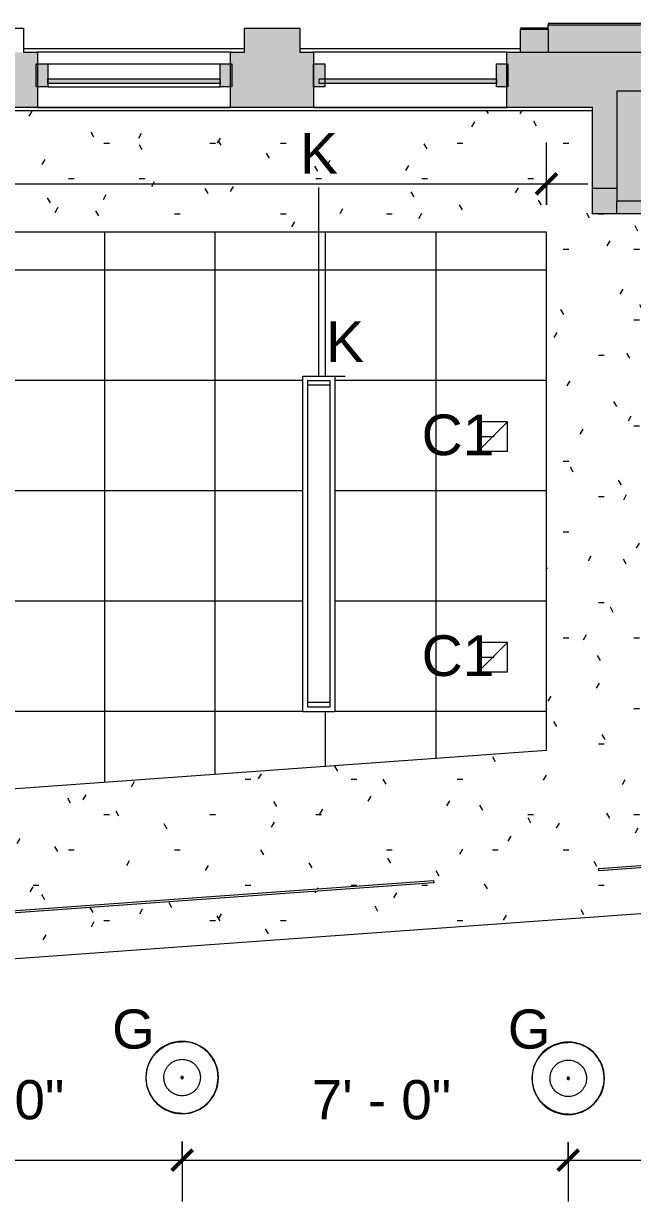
# Model space of a CAD drawing. Header units: inches. Extents: x -1767 to 184, y -1065 to 157.
# Drawn here: x -401.4 to -269.1, y -137.9 to 118.2 of the extents above; entities that cross this region are included whole.
import ezdxf

# ---------------------------------------------------------------- set-up
doc = ezdxf.new("R2010")
doc.units = ezdxf.units.IN
doc.header["$MEASUREMENT"] = 0
for name, color, linetype, lineweight in [('06_555 11th St - background_dwg', 8, 'Continuous', 9), ('A-ANNO-DIMS', 211, 'Continuous', 9), ('A-ANNO-DIMS-96', 211, 'Continuous', 9), ('A-CLNG', 13, 'Continuous', 13), ('A-CLNG-PATT', 13, 'Continuous', 13), ('A-GENM', 13, 'Continuous', 9), ('A-GLAZ-CURT', 52, 'Continuous', 13), ('A-GLAZ-CWMG', 51, 'Continuous', 13), ('A-WALL', 113, 'Continuous', 13), ('A-WALL-PATT', 111, 'Continuous', 13), ('E-LITE-EQPM', 33, 'Continuous', 9), ('E-LITE-EQPM-IDEN', 33, 'Continuous', 9), ('G-ANNO-TEXT', 231, 'Continuous', 9), ('I-WALL', 2, 'Continuous', 13), ('P-SILL', 7, 'Continuous', 9), ('S-COLS', 52, 'Continuous', 13), ('W', 7, 'Continuous', 9)]:
    doc.layers.add(name, color=color, linetype=linetype, lineweight=lineweight)
doc.styles.add('Arial_1', font='arial.ttf', dxfattribs={"height": 8.851796})
doc.styles.add('Swis721 Lt BT', font='swissl.ttf', dxfattribs={"height": 8.514638})
doc.dimstyles.new('OTJ_-_3_32__Linear_3', dxfattribs={"dimscale": 12, "dimtxt": 9, "dimasz": 0.375, "dimexe": 0.75, "dimexo": 0.5, "dimgap": 0.5, "dimtad": 1, "dimdec": 1, "dimrnd": 0.5, "dimzin": 3, "dimdsep": 46, "dimlunit": 4, "dimtxsty": 'Swis721 Lt BT', "dimblk1": 'OBLIQUE', "dimblk2": 'OBLIQUE', "dimsah": 1, "dimcen": 0.09, "dimdle": 0.75, "dimazin": 0, "dimtfac": 1, "dimtdec": 4, "dimtix": 1, "dimtmove": 0, "dimatfit": 3, "dimfxl": 1, "dimtvp": 1, "dimtfill": 1, "dimfrac": 2, "dimtolj": 1, "dimtzin": 0, "dimarcsym": 2})
doc.dimstyles.new('OTJ_-_3_32__Linear_4', dxfattribs={"dimscale": 12, "dimtxt": 9, "dimasz": 0.375, "dimexe": 0.75, "dimexo": 0.5, "dimgap": 0.5, "dimtad": 1, "dimdec": 1, "dimrnd": 0.5, "dimzin": 3, "dimdsep": 46, "dimlunit": 4, "dimtxsty": 'Swis721 Lt BT', "dimblk1": 'OBLIQUE', "dimblk2": 'OBLIQUE', "dimsah": 1, "dimcen": 0.09, "dimdle": 0.75, "dimazin": 0, "dimtfac": 1, "dimtdec": 4, "dimtix": 1, "dimtmove": 0, "dimatfit": 3, "dimfxl": 1, "dimtvp": 1, "dimtfill": 1, "dimfrac": 2, "dimtolj": 1, "dimtzin": 0, "dimarcsym": 2})

# ---------------------------------------------------------------- blocks, each defined once
blk = doc.blocks.new('System Panel - Glazed-4905067-FIRST FLOOR')
at = {"layer": 'A-GLAZ-CURT', "lineweight": 9}
blk.add_hatch(color=7, dxfattribs=at).paths.add_polyline_path([(10.97, -1.75), (19.25, -1.75), (19.25, -0.75), (-19.25, -0.75), (-19.25, -1.75)], flags=0)
at = {"layer": 'A-GLAZ-CURT', "color": 8, "lineweight": 20}
for p, q in [((-19.25, -1.75), (-19.25, -0.75)), ((-19.25, -0.75), (19.25, -0.75)), ((19.25, -1.75), (-19.25, -1.75)), ((19.25, -0.75), (19.25, -1.75))]:
    blk.add_line(p, q, dxfattribs=at)
blk = doc.blocks.new('Rectangular Mullion - 2_5_ x 5_ rectangular-4903428-FIRST FLOOR')
at = {"layer": 'A-GLAZ-CWMG', "lineweight": 9}
blk.add_hatch(color=7, dxfattribs=at).paths.add_polyline_path([(-1.25, -2.5), (-1.25, 2.5), (1.25, 2.5), (1.25, -2.5)], flags=0)
at = {"layer": 'A-GLAZ-CWMG', "color": 8, "lineweight": 20}
for p, q in [((1.25, 2.5), (-1.25, 2.5)), ((-1.25, 2.5), (-1.25, -2.5)), ((1.25, -2.5), (1.25, 2.5)), ((-1.25, -2.5), (1.25, -2.5))]:
    blk.add_line(p, q, dxfattribs=at)
blk = doc.blocks.new('Rectangular Mullion - 2_5_ x 5_ rectangular-4904951-FIRST FLOOR')
at = {"layer": 'A-GLAZ-CWMG', "lineweight": 9}
blk.add_hatch(color=7, dxfattribs=at).paths.add_polyline_path([(-2.5, 2.5), (-2.5, 1.75), (-1, 1.75), (-1, 0.75), (-2.5, 0.75), (-2.5, -2.5), (0, -2.5), (0, 2.5), (-1, 2.5)], flags=0)
at = {"layer": 'A-GLAZ-CWMG', "color": 8, "lineweight": 20}
for p, q in [((-2.5, 2.5), (0, 2.5)), ((-2.5, -2.5), (-2.5, 2.5)), ((0, 2.5), (0, -2.5)), ((0, -2.5), (-2.5, -2.5))]:
    blk.add_line(p, q, dxfattribs=at)
blk = doc.blocks.new('Concrete-Rectangular-Column - 24 x 30-5170817-FIRST FLOOR')
at = {"layer": 'S-COLS', "lineweight": 9}
blk.add_hatch(color=7, dxfattribs=at).paths.add_polyline_path([(-12, -15), (12, -15), (12, 15), (-12, 15)], flags=0)
at = {"layer": 'S-COLS', "color": 8, "lineweight": 20}
for p, q in [((-12, 15), (12, 15)), ((-12, -15), (-12, 15)), ((12, 15), (12, -15)), ((12, -15), (-12, -15))]:
    blk.add_line(p, q, dxfattribs=at)
blk = doc.blocks.new('Ambit D40 - Ambit D40-5677552-FIRST FLOOR')
at = {"layer": 'A-GENM'}
for p, q in [((0.25, -0.06), (0.26, 0)), ((0.2, -0.16), (0.23, -0.11))]:
    blk.add_line(p, q, dxfattribs=at)
at = {"layer": 'A-GENM', "flags": 128}
for points in [[(0.11, 0.23), (0.06, 0.25), (0, 0.26)], [(0.26, 0), (0.25, 0.06), (0.23, 0.11), (0.2, 0.16)], [(0, -0.26), (0.06, -0.25), (0.11, -0.23)]]:
    blk.add_lwpolyline(points, dxfattribs=at)
at = {"layer": 'A-GENM'}
for radius, start, end in [(7.88, 90, 180), (7.88, 360, 90), (0.257, 167.1429, 180), (0.257, 180, 218.5714), (0.257, 141.4286, 154.2857), (0.118, 90, 270), (0.257, 90, 114.446), (0.118, 270, 90), (7.88, 180, 270), (0.257, 244.2857, 270), (7.88, 270, 360)]:
    blk.add_arc((0, 0), radius, start, end, dxfattribs=at)
for points, knots in [([(-7.8, 0), (-7.8, 0.78), (-7.56, 2.36), (-6.59, 4.36), (-5.22, 5.9), (-3.66, 6.98), (-1.88, 7.65), (-0.63, 7.8), (0, 7.8)], [-1, -1, -1, -1, -0.807692, -0.615385, -0.461538, -0.307692, -0.153846, 0, 0, 0, 0]), ([(7.8, 0), (7.8, 0.63), (7.65, 1.88), (6.98, 3.66), (5.9, 5.22), (4.36, 6.59), (2.36, 7.56), (0.78, 7.8), (0, 7.8)], [0, 0, 0, 0, 0.153846, 0.307692, 0.461538, 0.615385, 0.807692, 1, 1, 1, 1]), ([(-3.96, 0), (-3.96, 0.19), (-3.94, 0.56), (-3.82, 1.12), (-3.65, 1.56), (-3.48, 1.9), (-3.34, 2.14), (-3.18, 2.38), (-3, 2.6), (-2.81, 2.8), (-2.6, 3), (-2.38, 3.18), (-2.07, 3.39), (-1.65, 3.62), (-1.12, 3.82), (-0.38, 3.98), (0.38, 3.98), (1.12, 3.82), (1.65, 3.62), (2.15, 3.35), (2.57, 3.03), (2.91, 2.71), (3.18, 2.38), (3.42, 2.03), (3.61, 1.65), (3.77, 1.26), (3.92, 0.7), (3.96, 0.28), (3.96, 0)], [0, 0, 0, 0, 0.045455, 0.090909, 0.136364, 0.159091, 0.181818, 0.204545, 0.227273, 0.25, 0.272727, 0.295455, 0.318182, 0.363636, 0.409091, 0.454545, 0.545455, 0.590909, 0.636364, 0.681818, 0.727273, 0.761364, 0.795455, 0.829545, 0.863636, 0.897727, 0.931818, 1, 1, 1, 1]), ([(0, -7.8), (-0.78, -7.8), (-2.36, -7.56), (-4.36, -6.59), (-5.9, -5.22), (-6.98, -3.66), (-7.65, -1.88), (-7.8, -0.63), (-7.8, 0)], [-1, -1, -1, -1, -0.807692, -0.615385, -0.461538, -0.307692, -0.153846, 0, 0, 0, 0]), ([(3.96, 0), (3.96, -0.19), (3.94, -0.56), (3.82, -1.12), (3.65, -1.56), (3.48, -1.9), (3.34, -2.14), (3.18, -2.38), (3, -2.6), (2.81, -2.8), (2.6, -3), (2.38, -3.18), (2.07, -3.39), (1.65, -3.62), (1.12, -3.82), (0.38, -3.98), (-0.38, -3.98), (-1.12, -3.82), (-1.65, -3.62), (-2.15, -3.35), (-2.57, -3.03), (-2.91, -2.71), (-3.18, -2.38), (-3.42, -2.03), (-3.61, -1.65), (-3.77, -1.26), (-3.92, -0.7), (-3.96, -0.28), (-3.96, 0)], [0, 0, 0, 0, 0.045455, 0.090909, 0.136364, 0.159091, 0.181818, 0.204545, 0.227273, 0.25, 0.272727, 0.295455, 0.318182, 0.363636, 0.409091, 0.454545, 0.545455, 0.590909, 0.636364, 0.681818, 0.727273, 0.761364, 0.795455, 0.829545, 0.863636, 0.897727, 0.931818, 1, 1, 1, 1]), ([(0.26, 0), (0.25, 0.02), (0.25, 0.06), (0.23, 0.11), (0.22, 0.14), (0.21, 0.15), (0.19, 0.18), (0.15, 0.21), (0.1, 0.24), (0.04, 0.25), (-0.01, 0.26), (-0.05, 0.25), (-0.08, 0.24), (-0.11, 0.23), (-0.15, 0.21), (-0.18, 0.18), (-0.2, 0.16), (-0.22, 0.14), (-0.23, 0.11), (-0.24, 0.08), (-0.25, 0.04), (-0.26, 0.02), (-0.26, 0)], [-1, -1, -1, -1, -0.925, -0.85, -0.8125, -0.79375, -0.775, -0.7, -0.625, -0.55, -0.475, -0.4375, -0.4, -0.35, -0.3, -0.25, -0.2, -0.175, -0.15, -0.1, -0.05, 0, 0, 0, 0]), ([(-0.26, 0), (-0.25, -0.02), (-0.25, -0.06), (-0.23, -0.11), (-0.22, -0.14), (-0.21, -0.15), (-0.19, -0.18), (-0.15, -0.21), (-0.1, -0.24), (-0.04, -0.25), (0.01, -0.26), (0.05, -0.25), (0.08, -0.24), (0.11, -0.23), (0.15, -0.21), (0.18, -0.18), (0.2, -0.16), (0.22, -0.14), (0.23, -0.11), (0.24, -0.08), (0.25, -0.04), (0.26, -0.02), (0.26, 0)], [-1, -1, -1, -1, -0.925, -0.85, -0.8125, -0.79375, -0.775, -0.7, -0.625, -0.55, -0.475, -0.4375, -0.4, -0.35, -0.3, -0.25, -0.2, -0.175, -0.15, -0.1, -0.05, 0, 0, 0, 0]), ([(0, -7.8), (0.63, -7.8), (1.88, -7.65), (3.66, -6.98), (5.22, -5.9), (6.59, -4.36), (7.56, -2.36), (7.8, -0.78), (7.8, 0)], [0, 0, 0, 0, 0.153846, 0.307692, 0.461538, 0.615385, 0.807692, 1, 1, 1, 1])]:
    blk.add_open_spline(points, degree=3, knots=knots, dxfattribs=at)
blk = doc.blocks.new('Ambit D40 - Ambit D40-V12-FIRST FLOOR')
at = {"layer": 'A-GENM'}
for p, q in [((0.25, -0.06), (0.26, 0)), ((0.2, -0.16), (0.23, -0.11))]:
    blk.add_line(p, q, dxfattribs=at)
at = {"layer": 'A-GENM', "flags": 128}
for points in [[(0.11, 0.23), (0.06, 0.25), (0, 0.26)], [(0.26, 0), (0.25, 0.06), (0.23, 0.11), (0.2, 0.16)], [(0, -0.26), (0.06, -0.25), (0.11, -0.23)]]:
    blk.add_lwpolyline(points, dxfattribs=at)
at = {"layer": 'A-GENM'}
for radius, start, end in [(7.88, 90, 180), (7.88, 360, 90), (0.257, 167.1429, 180), (0.257, 180, 218.5714), (0.257, 141.4286, 154.2857), (0.118, 90, 270), (0.257, 90, 115.7143), (0.118, 270, 90), (7.88, 180, 270), (0.257, 244.2857, 270), (7.88, 270, 360)]:
    blk.add_arc((0, 0), radius, start, end, dxfattribs=at)
for points, knots in [([(-7.8, 0), (-7.8, 0.78), (-7.56, 2.36), (-6.59, 4.36), (-5.22, 5.9), (-3.66, 6.98), (-1.88, 7.65), (-0.63, 7.8), (0, 7.8)], [-1, -1, -1, -1, -0.807692, -0.615385, -0.461538, -0.307692, -0.153846, 0, 0, 0, 0]), ([(7.8, 0), (7.8, 0.63), (7.65, 1.88), (6.98, 3.66), (5.9, 5.22), (4.36, 6.59), (2.36, 7.56), (0.78, 7.8), (0, 7.8)], [0, 0, 0, 0, 0.153846, 0.307692, 0.461538, 0.615385, 0.807692, 1, 1, 1, 1]), ([(-3.96, 0), (-3.96, 0.19), (-3.94, 0.56), (-3.82, 1.12), (-3.65, 1.56), (-3.48, 1.9), (-3.34, 2.14), (-3.18, 2.38), (-3, 2.6), (-2.81, 2.8), (-2.6, 3), (-2.38, 3.18), (-2.07, 3.39), (-1.65, 3.62), (-1.12, 3.82), (-0.38, 3.98), (0.38, 3.98), (1.12, 3.82), (1.65, 3.62), (2.15, 3.35), (2.57, 3.03), (2.91, 2.71), (3.18, 2.38), (3.42, 2.03), (3.61, 1.65), (3.77, 1.26), (3.92, 0.7), (3.96, 0.28), (3.96, 0)], [0, 0, 0, 0, 0.045455, 0.090909, 0.136364, 0.159091, 0.181818, 0.204545, 0.227273, 0.25, 0.272727, 0.295455, 0.318182, 0.363636, 0.409091, 0.454545, 0.545455, 0.590909, 0.636364, 0.681818, 0.727273, 0.761364, 0.795455, 0.829545, 0.863636, 0.897727, 0.931818, 1, 1, 1, 1]), ([(0, -7.8), (-0.78, -7.8), (-2.36, -7.56), (-4.36, -6.59), (-5.9, -5.22), (-6.98, -3.66), (-7.65, -1.88), (-7.8, -0.63), (-7.8, 0)], [-1, -1, -1, -1, -0.807692, -0.615385, -0.461538, -0.307692, -0.153846, 0, 0, 0, 0]), ([(3.96, 0), (3.96, -0.19), (3.94, -0.56), (3.82, -1.12), (3.65, -1.56), (3.48, -1.9), (3.34, -2.14), (3.18, -2.38), (3, -2.6), (2.81, -2.8), (2.6, -3), (2.38, -3.18), (2.07, -3.39), (1.65, -3.62), (1.12, -3.82), (0.38, -3.98), (-0.38, -3.98), (-1.12, -3.82), (-1.65, -3.62), (-2.15, -3.35), (-2.57, -3.03), (-2.91, -2.71), (-3.18, -2.38), (-3.42, -2.03), (-3.61, -1.65), (-3.77, -1.26), (-3.92, -0.7), (-3.96, -0.28), (-3.96, 0)], [0, 0, 0, 0, 0.045455, 0.090909, 0.136364, 0.159091, 0.181818, 0.204545, 0.227273, 0.25, 0.272727, 0.295455, 0.318182, 0.363636, 0.409091, 0.454545, 0.545455, 0.590909, 0.636364, 0.681818, 0.727273, 0.761364, 0.795455, 0.829545, 0.863636, 0.897727, 0.931818, 1, 1, 1, 1]), ([(0.26, 0), (0.25, 0.02), (0.25, 0.06), (0.23, 0.11), (0.22, 0.14), (0.21, 0.15), (0.19, 0.18), (0.15, 0.21), (0.1, 0.24), (0.04, 0.25), (-0.01, 0.26), (-0.05, 0.25), (-0.08, 0.24), (-0.11, 0.23), (-0.15, 0.21), (-0.18, 0.18), (-0.2, 0.16), (-0.22, 0.14), (-0.23, 0.11), (-0.24, 0.08), (-0.25, 0.04), (-0.26, 0.02), (-0.26, 0)], [-1, -1, -1, -1, -0.925, -0.85, -0.8125, -0.79375, -0.775, -0.7, -0.625, -0.55, -0.475, -0.4375, -0.4, -0.35, -0.3, -0.25, -0.2, -0.175, -0.15, -0.1, -0.05, 0, 0, 0, 0]), ([(-0.26, 0), (-0.25, -0.02), (-0.25, -0.06), (-0.23, -0.11), (-0.22, -0.14), (-0.21, -0.15), (-0.19, -0.18), (-0.15, -0.21), (-0.1, -0.24), (-0.04, -0.25), (0.01, -0.26), (0.05, -0.25), (0.08, -0.24), (0.11, -0.23), (0.15, -0.21), (0.18, -0.18), (0.2, -0.16), (0.22, -0.14), (0.23, -0.11), (0.24, -0.08), (0.25, -0.04), (0.26, -0.02), (0.26, 0)], [-1, -1, -1, -1, -0.925, -0.85, -0.8125, -0.79375, -0.775, -0.7, -0.625, -0.55, -0.475, -0.4375, -0.4, -0.35, -0.3, -0.25, -0.2, -0.175, -0.15, -0.1, -0.05, 0, 0, 0, 0]), ([(0, -7.8), (0.63, -7.8), (1.88, -7.65), (3.66, -6.98), (5.22, -5.9), (6.59, -4.36), (7.56, -2.36), (7.8, -0.78), (7.8, 0)], [0, 0, 0, 0, 0.153846, 0.307692, 0.461538, 0.615385, 0.807692, 1, 1, 1, 1])]:
    blk.add_open_spline(points, degree=3, knots=knots, dxfattribs=at)
blk = doc.blocks.new('System Panel - Glazed-4905079-FIRST FLOOR')
at = {"layer": 'A-GLAZ-CURT', "lineweight": 9}
blk.add_hatch(color=7, dxfattribs=at).paths.add_polyline_path([(18.75, -1.75), (18.75, -0.75), (-18.75, -0.75), (-18.75, -1.75)], flags=0)
at = {"layer": 'A-GLAZ-CURT', "color": 8, "lineweight": 20}
for p, q in [((-18.75, -1.75), (-18.75, -0.75)), ((-18.75, -0.75), (18.75, -0.75)), ((18.75, -1.75), (-18.75, -1.75)), ((18.75, -0.75), (18.75, -1.75))]:
    blk.add_line(p, q, dxfattribs=at)
blk = doc.blocks.new('Rectangular Mullion - 2_5_ x 5_ rectangular-4903422-FIRST FLOOR')
at = {"layer": 'A-GLAZ-CWMG', "lineweight": 9}
blk.add_hatch(color=7, dxfattribs=at).paths.add_polyline_path([(1.25, -2.5), (-1.25, -2.5), (-1.25, 2.5), (1.25, 2.5), (1.25, 0.75)], flags=0)
at = {"layer": 'A-GLAZ-CWMG', "color": 8, "lineweight": 20}
for p, q in [((1.25, 2.5), (-1.25, 2.5)), ((-1.25, 2.5), (-1.25, -2.5)), ((1.25, -2.5), (1.25, 2.5)), ((-1.25, -2.5), (1.25, -2.5))]:
    blk.add_line(p, q, dxfattribs=at)
blk = doc.blocks.new('Rectangular Mullion - 2_5_ x 5_ rectangular-4905078-FIRST FLOOR')
at = {"layer": 'A-GLAZ-CWMG', "lineweight": 9}
for p, q in [((-396.14, 109.47), (-358.64, 109.47)), ((-396.14, 104.47), (-358.64, 104.47))]:
    blk.add_line(p, q, dxfattribs=at)
blk = doc.blocks.new('Lighting_Fixture-Selux-M125_LED-Recessed - 6_-V17-FIRST FLOOR')
at = {"layer": 'E-LITE-EQPM'}
for p, q in [((36.5, 3.47), (-36.5, 3.47)), ((-36.5, 3.47), (-36.5, -3.47)), ((36.5, -3.47), (36.5, 3.47)), ((35.5, 2.4), (-35.5, 2.4)), ((-35.5, 2.4), (-35.5, -2.4)), ((-34.5, 2.4), (-34.5, -2.4)), ((34.5, 2.4), (34.5, -2.4)), ((35.5, -2.4), (35.5, 2.4)), ((-35.5, -2.4), (35.5, -2.4)), ((-36.5, -3.47), (36.5, -3.47))]:
    blk.add_line(p, q, dxfattribs=at)
blk = doc.blocks.new('L-Recessed Square Downlight - 6_ C1-6135874-FIRST FLOOR')
at = {"layer": 'E-LITE-EQPM'}
for p, q in [((-3.1875, -3.1875), (-3.1875, 3.1875)), ((-3.1875, 3.1875), (3.1875, 3.1875)), ((-3.1875, 3.1875), (3.1875, -3.1875)), ((3.1875, 3.1875), (3.1875, -3.1875)), ((3.1875, -3.1875), (-3.1875, -3.1875))]:
    blk.add_line(p, q, dxfattribs=at)
blk = doc.blocks.new('06_555 11th St - background_dwg-4793957-FIRST FLOOR')
at = {"layer": 'P-SILL'}
for p, q in [((3024.68, 3075.22), (2976.68, 3075.22)), ((3084.68, 3075.22), (3036.68, 3075.22)), ((3021.68, 3062.47), (2979.68, 3062.47)), ((3081.68, 3062.47), (3039.68, 3062.47))]:
    blk.add_line(p, q, dxfattribs=at)
at = {"layer": 'W'}
for p, q in [((2979.68, 3062.47), (2961.68, 3062.47)), ((3039.68, 3062.47), (3021.68, 3062.47))]:
    blk.add_line(p, q, dxfattribs=at)
at = {"layer": 'W', "flags": 128}
for points in [[(3150.68, 3080.48), (3150.68, 3080.73), (3090.68, 3080.73), (3090.68, 3080.48)], [(3090.68, 3079.73), (3084.68, 3079.73), (3084.68, 3079.48)]]:
    blk.add_lwpolyline(points, dxfattribs=at)
blk = doc.blocks.new('DIMBLOCK30-FIRST FLOOR')
at = {"layer": 'A-ANNO-DIMS-96'}
for p, q in [((-451.14, -124.85), (-451.14, -137.86)), ((-451.14, -128.86), (-451.14, -124.85)), ((-366.93, -124.81), (-366.93, -137.86)), ((-366.93, -128.86), (-366.93, -124.81)), ((-460.14, -128.86), (-366.93, -128.86))]:
    blk.add_line(p, q, dxfattribs=at)
at = {"layer": 'A-ANNO-DIMS-96', "lineweight": 50}
for p, q in [((-451.14, -128.86), (-448.89, -126.61)), ((-366.93, -128.86), (-364.68, -126.61)), ((-451.14, -128.86), (-453.39, -131.11)), ((-366.93, -128.86), (-369.18, -131.11))]:
    blk.add_line(p, q, dxfattribs=at)
at = {"layer": 'A-ANNO-DIMS-96', "color": 0, "insert": (-422.82, -111.49), "char_height": 8.515, "width": 33.0857, "attachment_point": 1, "line_spacing_factor": 1.00667, "style": 'Swis721 Lt BT', "bg_fill": 3, "box_fill_scale": 1.25, "bg_fill_color": 0, "bg_fill_transparency": 0}
blk.add_mtext('7\' - 0"', dxfattribs=at)
blk = doc.blocks.new('_Oblique')
at = {"color": 0, "linetype": 'ByBlock', "lineweight": -2}
blk.add_line((-0.5, -0.5), (0.5, 0.5), dxfattribs=at)
blk = doc.blocks.new('DIMBLOCK31-FIRST FLOOR')
at = {"layer": 'A-ANNO-DIMS-96'}
for p, q in [((-366.93, -124.81), (-366.93, -137.86)), ((-366.93, -128.86), (-366.93, -124.81)), ((-283.02, -124.97), (-283.02, -137.86)), ((-283.02, -128.86), (-283.02, -124.97)), ((-366.93, -128.86), (-283.02, -128.86))]:
    blk.add_line(p, q, dxfattribs=at)
at = {"layer": 'A-ANNO-DIMS-96', "lineweight": 50}
for p, q in [((-366.93, -128.86), (-364.68, -126.61)), ((-283.02, -128.86), (-280.77, -126.61)), ((-366.93, -128.86), (-369.18, -131.11)), ((-283.02, -128.86), (-285.27, -131.11))]:
    blk.add_line(p, q, dxfattribs=at)
at = {"layer": 'A-ANNO-DIMS-96', "color": 0, "insert": (-338.76, -111.49), "char_height": 8.515, "width": 33.0857, "attachment_point": 1, "line_spacing_factor": 1.00667, "style": 'Swis721 Lt BT', "bg_fill": 3, "box_fill_scale": 1.25, "bg_fill_color": 0, "bg_fill_transparency": 0}
blk.add_mtext('7\' - 0"', dxfattribs=at)
blk = doc.blocks.new('DIMBLOCK32-FIRST FLOOR')
at = {"layer": 'A-ANNO-DIMS-96'}
for p, q in [((-283.02, -124.97), (-283.02, -137.86)), ((-283.02, -128.86), (-283.02, -124.97)), ((-199.24, -124.81), (-199.24, -137.86)), ((-199.24, -128.86), (-199.24, -124.81)), ((-283.02, -128.86), (-190.24, -128.86))]:
    blk.add_line(p, q, dxfattribs=at)
at = {"layer": 'A-ANNO-DIMS-96', "lineweight": 50}
for p, q in [((-283.02, -128.86), (-280.77, -126.61)), ((-199.24, -128.86), (-196.99, -126.61)), ((-283.02, -128.86), (-285.27, -131.11)), ((-199.24, -128.86), (-201.49, -131.11))]:
    blk.add_line(p, q, dxfattribs=at)
at = {"layer": 'A-ANNO-DIMS-96', "color": 0, "insert": (-254.92, -111.49), "char_height": 8.515, "width": 33.0857, "attachment_point": 1, "line_spacing_factor": 1.00667, "style": 'Swis721 Lt BT', "bg_fill": 3, "box_fill_scale": 1.25, "bg_fill_color": 0, "bg_fill_transparency": 0}
blk.add_mtext('7\' - 0"', dxfattribs=at)
blk = doc.blocks.new('DIMBLOCK44-FIRST FLOOR')
at = {"layer": 'A-ANNO-DIMS-96'}
for p, q in [((-623.77, 67.71), (-623.77, 92.37)), ((-287.77, 78.84), (-287.77, 92.37)), ((-632.77, 83.37), (-278.77, 83.37)), ((-623.77, 83.37), (-623.77, 67.71)), ((-287.77, 83.37), (-287.77, 78.84))]:
    blk.add_line(p, q, dxfattribs=at)
at = {"layer": 'A-ANNO-DIMS-96', "lineweight": 50}
for p, q in [((-623.77, 83.37), (-621.52, 85.62)), ((-287.77, 83.37), (-285.52, 85.62)), ((-623.77, 83.37), (-626.02, 81.12)), ((-287.77, 83.37), (-290.02, 81.12))]:
    blk.add_line(p, q, dxfattribs=at)
at = {"layer": 'A-ANNO-DIMS-96', "color": 0, "insert": (-472.7, 100.74), "char_height": 8.515, "width": 40.6286, "attachment_point": 1, "line_spacing_factor": 1.00667, "style": 'Swis721 Lt BT', "bg_fill": 3, "box_fill_scale": 1.25, "bg_fill_color": 0, "bg_fill_transparency": 0}
blk.add_mtext('28\' - 0"', dxfattribs=at)

msp = doc.modelspace()

# ---------------------------------------------------------------- hatches: boundary and pattern name
at = {"layer": 'A-CLNG-PATT'}
h = msp.add_hatch(dxfattribs=at)
h.set_pattern_fill('FP1_1', color=256, style=0, pattern_type=2)
h.set_pattern_definition([(0, (0, 0), (30.72, 7.68), [1.267, -21.773, 1.267, -21.773, -122.88]), (0, (0, 0), (30.72, 7.68), [-46.08, 1.267, -44.813, 1.267, -21.773, -53.76]), (0, (0, 0), (30.72, 7.68), [-115.2, 1.267, -14.093, 1.267, -37.133]), (120, (11.52, 3.84), (-22.011075, 22.7643), [1.267, -21.773, 1.267, -21.773, -122.88]), (120, (11.52, 3.84), (-22.011075, 22.7643), [-46.08, 1.267, -44.813, 1.267, -21.773, -53.76]), (120, (11.52, 3.84), (-22.011075, 22.7643), [-115.2, 1.267, -14.093, 1.267, -37.133]), (240, (15.36, 19.2), (-8.708925, -30.4443), [1.267, -21.773, 1.267, -21.773, -122.88]), (240, (15.36, 19.2), (-8.708925, -30.4443), [-46.08, 1.267, -44.813, 1.267, -21.773, -53.76]), (240, (15.36, 19.2), (-8.708925, -30.4443), [-115.2, 1.267, -14.093, 1.267, -37.133])])
h.paths.add_polyline_path([(-608.58, -99.88), (-245.89, -73.78), (-245.89, -26.08), (-255.17, -27.89), (-255.17, -64.45), (-276.35, -65.97), (-276.38, -65.47), (-255.67, -63.98), (-255.67, -27.98), (-258.54, -28.54), (-258.54, 76.84), (-277.77, 76.84), (-277.77, 99.34), (-644.64, 99.34), (-644.64, 96.22), (-650.64, 96.22), (-650.64, 51.47), (-624.26, 51.47), (-624.26, 72.84), (-287.77, 72.84), (-287.77, -39.78), (-624.26, -64), (-624.26, 21.47), (-624.39, 21.47), (-624.39, 18.08), (-650.64, 18.08), (-650.64, -92.4), (-312.29, -68.06), (-312.25, -68.56), (-650.64, -92.91), (-650.64, -94.23), (-608.83, -99.85)], flags=0)
h = msp.add_hatch(dxfattribs=at)
h.set_pattern_fill('FP1_11', color=256, style=0, pattern_type=2)
h.set_pattern_definition([(0, (-431.768, 16.682), (0, -24), []), (270, (-431.768, 16.682), (-24, -1e-15), [])])
h.paths.add_polyline_path([(-624.26, -64), (-287.77, -39.78), (-287.77, 72.84), (-624.26, 72.84), (-624.26, -39.78)], flags=0)
h.paths.add_polyline_path([(-558.24, -31.41), (-558.24, 41.59), (-551.3, 41.59), (-551.3, -31.41), (-557.24, -31.41)], flags=0)
h.paths.add_polyline_path([(-480.44, -31.41), (-484.71, -31.41), (-484.71, 41.59), (-477.77, 41.59), (-477.77, -31.41)], flags=0)
h.paths.add_polyline_path([(-409.53, -31.41), (-412.71, -31.41), (-412.71, 41.59), (-405.77, 41.59), (-405.77, -31.41)], flags=0)
h.paths.add_polyline_path([(-340.71, -31.41), (-340.71, 41.59), (-333.77, 41.59), (-333.77, -31.41), (-339.71, -31.41)], flags=0)
at = {"layer": 'A-WALL-PATT', "lineweight": 9}
for points in [[(-272.27, 111.97), (-227.39, 111.97), (-227.39, 117.97), (-287.39, 117.97), (-287.39, 111.97)], [(-341.39, 111.97), (-341.39, 117.22), (-353.39, 117.22), (-353.39, 111.97)], [(-287.39, 111.97), (-287.39, 116.97), (-293.39, 116.97), (-293.39, 111.97)], [(-272.27, 76.84), (-272.27, 79.59), (-272.39, 79.59), (-272.39, 99.97), (-277.77, 99.97), (-277.77, 76.84), (-272.39, 76.84)]]:
    msp.add_hatch(color=7, dxfattribs=at).paths.add_polyline_path(points, flags=0)
h = msp.add_hatch(color=7, dxfattribs=at)
h.paths.add_polyline_path([(-98.39, 99.97), (-98.39, 111.97), (-116.39, 111.97), (-116.39, 99.97), (-106.39, 99.97)], flags=0)
h.paths.add_polyline_path([(-50.14, 99.97), (-38.39, 99.97), (-38.39, 111.97), (-56.39, 111.97), (-56.39, 99.97), (-53.39, 99.97)], flags=0)
h.paths.add_polyline_path([(57.23, 99.97), (81.61, 99.97), (81.61, 111.97), (3.61, 111.97), (3.61, 99.97), (27.23, 99.97), (27.23, 103.59), (57.23, 103.59), (57.23, 102.77)], flags=0)
h.paths.add_polyline_path([(183.61, 99.97), (183.88, 99.97), (183.88, 111.97), (183.61, 111.97), (183.61, 102.77)], flags=0)
h.paths.add_polyline_path([(141.61, 99.97), (141.61, 111.97), (123.61, 111.97), (123.61, 99.97)], flags=0)
h.paths.add_polyline_path([(-176.39, 99.97), (-158.39, 99.97), (-158.39, 111.97), (-176.39, 111.97), (-176.39, 100.45)], flags=0)
h.paths.add_polyline_path([(-220.27, 99.97), (-218.39, 99.97), (-218.39, 111.97), (-296.39, 111.97), (-296.39, 99.97), (-272.39, 99.97), (-272.39, 103.59), (-242.39, 103.59), (-242.39, 99.97), (-220.89, 99.97)], flags=0)
h.paths.add_polyline_path([(-356.39, 99.97), (-338.39, 99.97), (-338.39, 111.97), (-356.39, 111.97), (-356.39, 102.77)], flags=0)
h.paths.add_polyline_path([(-398.39, 99.97), (-398.39, 111.97), (-416.39, 111.97), (-416.39, 99.97)], flags=0)
h.paths.add_polyline_path([(-476.39, 99.97), (-458.39, 99.97), (-458.39, 111.97), (-476.39, 111.97), (-476.39, 102.77)], flags=0)
h.paths.add_polyline_path([(-552.32, 99.97), (-518.39, 99.97), (-518.39, 111.97), (-592.39, 111.97), (-592.39, 99.97)], flags=0)
h.paths.add_polyline_path([(-630.39, 99.97), (-630.39, 111.97), (-648.39, 111.97), (-648.39, 99.97), (-644.34, 99.97)], flags=0)
h.paths.add_polyline_path([(-910.39, 99.97), (-910.39, 111.97), (-928.39, 111.97), (-928.39, 99.97), (-913.39, 99.97)], flags=0)
h.paths.add_polyline_path([(-704.39, 99.97), (-686.39, 99.97), (-686.39, 111.97), (-704.39, 111.97), (-704.39, 102.77)], flags=0)
h.paths.add_polyline_path([(-798.39, 99.97), (-798.39, 111.97), (-872.39, 111.97), (-872.39, 99.97)], flags=0)
h.paths.add_polyline_path([(-760.39, 99.97), (-742.39, 99.97), (-742.39, 111.97), (-760.39, 111.97), (-760.39, 102.77)], flags=0)
h.paths.add_polyline_path([(-1302.39, 99.97), (-1302.39, 111.97), (-1320.64, 111.97), (-1320.64, 99.97)], flags=0)
h.paths.add_polyline_path([(-1040.39, 99.97), (-1022.39, 99.97), (-1022.39, 111.97), (-1040.39, 111.97), (-1040.39, 102.77)], flags=0)
h.paths.add_polyline_path([(-1396.73, 99.97), (-1358.39, 99.97), (-1358.39, 111.97), (-1432.39, 111.97), (-1432.39, 99.97), (-1396.74, 99.97)], flags=0)
h.paths.add_polyline_path([(-1541.39, 111.97), (-1541.01, 105.97), (-1541.39, 105.97)], flags=0)
h.paths.add_polyline_path([(-1540.26, 99.97), (-1526.39, 99.97), (-1526.39, 111.97), (-1544.39, 111.97), (-1544.39, 109.46), (-1544.26, 109.46), (-1544.14, 107.17), (-1544.14, 104.46), (-1544.39, 104.46), (-1544.39, 99.97), (-1540.64, 99.97)], flags=0)
h.paths.add_polyline_path([(-984.39, 99.97), (-966.39, 99.97), (-966.39, 111.97), (-984.39, 111.97), (-984.39, 102.77)], flags=0)
h.paths.add_polyline_path([(-1470.39, 99.97), (-1470.39, 111.97), (-1488.39, 111.97), (-1488.39, 99.97), (-1472.56, 99.97)], flags=0)
h.paths.add_polyline_path([(-1078.39, 99.97), (-1078.39, 111.97), (-1152.39, 111.97), (-1152.39, 99.97), (-1104.46, 99.97)], flags=0)
h.paths.add_polyline_path([(-1190.39, 99.97), (-1190.39, 111.97), (-1208.39, 111.97), (-1208.39, 99.97)], flags=0)
h.paths.add_polyline_path([(-1246.39, 99.97), (-1246.39, 111.97), (-1264.39, 111.97), (-1264.39, 99.97)], flags=0)
h.paths.add_polyline_path([(-1600.39, 99.97), (-1582.39, 99.97), (-1582.39, 111.97), (-1600.39, 111.97), (-1600.39, 102.77)], flags=0)
h = msp.add_hatch(color=7, dxfattribs=at)
h.paths.add_polyline_path([(-242.14, 82.34), (-242.39, 82.34), (-242.39, 82.25)], flags=0)
h.paths.add_polyline_path([(-245.57, 76.84), (-236.64, 76.84), (-236.64, 82.34), (-242.14, 82.34), (-242.39, 82.23), (-242.39, 79.59), (-250.03, 79.59), (-257.92, 76.84), (-251.54, 76.84)], flags=0)
h.paths.add_polyline_path([(-257.92, 76.84), (-258.21, 76.95), (-250.34, 79.59), (-272.27, 79.59), (-272.27, 76.84), (-258.54, 76.84)], flags=0)

# ---------------------------------------------------------------- linework, layer by layer
at = {"layer": 'A-CLNG'}
for p, q in [((-644.64, 99.34), (-277.77, 99.34)), ((-287.77, 72.84), (-624.26, 72.84)), ((-287.77, -39.78), (-287.77, 72.84)), ((-624.26, -64), (-287.77, -39.78)), ((-245.89, -73.78), (-609.29, -99.93))]:
    msp.add_line(p, q, dxfattribs=at)
at = {"layer": 'A-WALL', "color": 8, "lineweight": 20}
for p, q in [((-287.39, 116.97), (-287.39, 117.97)), ((-287.39, 117.97), (-227.39, 117.97)), ((-413.39, 117.22), (-401.39, 117.22)), ((-401.39, 117.22), (-401.39, 111.97)), ((-353.39, 111.97), (-353.39, 117.22)), ((-353.39, 117.22), (-341.39, 117.22)), ((-341.39, 117.22), (-341.39, 111.97)), ((-401.39, 111.97), (-398.39, 111.97)), ((-398.39, 111.97), (-398.39, 99.97)), ((-356.39, 99.97), (-356.39, 111.97)), ((-356.39, 111.97), (-353.39, 111.97)), ((-341.39, 111.97), (-338.39, 111.97)), ((-338.39, 111.97), (-338.39, 99.97)), ((-296.39, 99.97), (-296.39, 111.97)), ((-296.39, 111.97), (-218.39, 111.97)), ((-398.39, 99.97), (-416.39, 99.97)), ((-338.39, 99.97), (-356.39, 99.97)), ((-277.77, 99.97), (-296.39, 99.97)), ((-277.77, 76.84), (-277.77, 82.34)), ((-272.39, 82.34), (-277.77, 82.34)), ((-272.44, 76.84), (-272.44, 79.59)), ((-272.44, 79.59), (-272.39, 79.59)), ((-272.44, 76.84), (-277.77, 76.84))]:
    msp.add_line(p, q, dxfattribs=at)
at = {"layer": 'A-WALL', "color": 55}
for p, q in [((-293.39, 116.97), (-287.39, 116.97)), ((-287.39, 116.97), (-287.39, 111.97)), ((-242.14, 76.84), (-272.44, 76.84))]:
    msp.add_line(p, q, dxfattribs=at)
at = {"layer": 'A-WALL', "lineweight": 9}
for p, q in [((-356.39, 111.97), (-398.39, 111.97)), ((-296.39, 111.97), (-338.39, 111.97)), ((-398.39, 99.97), (-356.39, 99.97)), ((-338.39, 99.97), (-296.39, 99.97)), ((-277.77, 82.34), (-277.77, 99.97))]:
    msp.add_line(p, q, dxfattribs=at)
at = {"layer": 'E-LITE-EQPM-IDEN'}
for p, q in [((-337.24, 41.59), (-331.52, 41.59)), ((-302.57, 28.45), (-299.15, 28.45)), ((-302.57, -19.54), (-299.15, -19.54))]:
    msp.add_line(p, q, dxfattribs=at)
at = {"layer": 'I-WALL', "color": 8, "lineweight": 20}
msp.add_line((-293.39, 111.97), (-293.39, 116.97), dxfattribs=at)
at = {"layer": 'I-WALL'}
for p, q in [((-276.38, -65.47), (-255.67, -63.98)), ((-276.35, -65.97), (-276.38, -65.47)), ((-255.17, -64.45), (-276.35, -65.97)), ((-864.86, -107.82), (-312.29, -68.06)), ((-312.25, -68.56), (-864.82, -108.32)), ((-312.29, -68.06), (-312.25, -68.56))]:
    msp.add_line(p, q, dxfattribs=at)

# ---------------------------------------------------------------- block references
at = {"layer": '06_555 11th St - background_dwg', "color": 7}
msp.add_blockref('06_555 11th St - background_dwg-4793957-FIRST FLOOR', (-3378.07, -2962.51), dxfattribs=at)
at = {"layer": 'A-GENM'}
for name, p in [('Ambit D40 - Ambit D40-5677552-FIRST FLOOR', (-366.93, -110.93)), ('Ambit D40 - Ambit D40-V12-FIRST FLOOR', (-283.02, -111.09))]:
    msp.add_blockref(name, p, dxfattribs=at)
at = {"layer": 'A-GLAZ-CURT', "lineweight": 9}
for name, p in [('System Panel - Glazed-4905079-FIRST FLOOR', (-377.39, 106.97)), ('System Panel - Glazed-4905067-FIRST FLOOR', (-317.89, 106.97))]:
    msp.add_blockref(name, p, dxfattribs=at)
at = {"layer": 'A-GLAZ-CWMG', "lineweight": 9, "extrusion": (0, 0, -1), "rotation": 180}
for name, p in [('Rectangular Mullion - 2_5_ x 5_ rectangular-4903422-FIRST FLOOR', (397.39, 106.97)), ('Rectangular Mullion - 2_5_ x 5_ rectangular-4903422-FIRST FLOOR', (357.39, 106.97)), ('Rectangular Mullion - 2_5_ x 5_ rectangular-4903428-FIRST FLOOR', (297.39, 106.97))]:
    msp.add_blockref(name, p, dxfattribs=at)
at = {"layer": 'A-GLAZ-CWMG', "lineweight": 9}
msp.add_blockref('Rectangular Mullion - 2_5_ x 5_ rectangular-4905078-FIRST FLOOR', (0, 0), dxfattribs=at)
at = {"layer": 'A-GLAZ-CWMG', "lineweight": 9, "rotation": 180}
msp.add_blockref('Rectangular Mullion - 2_5_ x 5_ rectangular-4904951-FIRST FLOOR', (-338.39, 106.97), dxfattribs=at)
at = {"layer": 'E-LITE-EQPM', "extrusion": (0, 0, -1)}
for name, p, rotation in [('Lighting_Fixture-Selux-M125_LED-Recessed - 6_-V17-FIRST FLOOR', (337.24, 5.09), 89.9999999999999), ('L-Recessed Square Downlight - 6_ C1-6135874-FIRST FLOOR', (299.39, 28.45), 180), ('L-Recessed Square Downlight - 6_ C1-6135874-FIRST FLOOR', (299.39, -19.54), 180)]:
    msp.add_blockref(name, p, dxfattribs=dict(at, rotation=rotation))
at = {"layer": 'S-COLS', "lineweight": 9, "rotation": 269.9999999999997}
msp.add_blockref('Concrete-Rectangular-Column - 24 x 30-5170817-FIRST FLOOR', (-257.39, 91.59), dxfattribs=at)

# ---------------------------------------------------------------- texts
at = {"layer": 'E-LITE-EQPM-IDEN', "attachment_point": 2, "line_spacing_factor": 0.938532, "style": 'Arial_1'}
for s, insert, char_height, width in [('K', (-331.52, 53.48), 8.85, 9.828), ('C1', (-306.98, 33.22), 8.852, 18.792), ('C1', (-306.98, -14.78), 8.852, 18.792)]:
    msp.add_mtext(s, dxfattribs=dict(at, insert=insert, char_height=char_height, width=width))
at = {"layer": 'G-ANNO-TEXT', "color": 7, "char_height": 8.51, "width": 10.692, "attachment_point": 1, "line_spacing_factor": 1.00667, "style": 'Swis721 Lt BT'}
for insert in [(-382.15, -96.13), (-296.15, -96.13)]:
    msp.add_mtext('G', dxfattribs=dict(at, insert=insert))

# ---------------------------------------------------------------- next in the draw order: dimensions: what is measured, and where the dimension line sits
at = {"layer": 'A-ANNO-DIMS'}
for base, p1, p2, dimstyle, override, picture, middle in [((-287.77, 83.37), (-623.77, 61.71), (-287.77, 72.84), 'OTJ_-_3_32__Linear_3', {"dimpost": '<>', "dimfxl": 336.184179}, 'DIMBLOCK44-FIRST FLOOR', (-455.77, 93.74)), ((-366.93, -128.86), (-451.14, -118.85), (-366.93, -118.81), 'OTJ_-_3_32__Linear_4', {"dimpost": '<>', "dimfxl": 84.20717}, 'DIMBLOCK30-FIRST FLOOR', (-409.03, -118.49))]:
    dim = msp.add_linear_dim(base=base, p1=p1, p2=p2, dimstyle=dimstyle, override=override, dxfattribs=at)
    dim.commit()
    dim.dimension.update_dxf_attribs({"geometry": picture, "text_midpoint": middle})

# ---------------------------------------------------------------- next in the draw order: linework, layer by layer
at = {"layer": 'E-LITE-EQPM-IDEN'}
msp.add_line((-337.24, 41.59), (-337.2, 82.54), dxfattribs=at)

# ---------------------------------------------------------------- next in the draw order: texts
at = {"layer": 'E-LITE-EQPM-IDEN', "insert": (-337.2, 94.44), "char_height": 8.85, "width": 9.828, "attachment_point": 2, "line_spacing_factor": 0.938532, "style": 'Arial_1'}
msp.add_mtext('K', dxfattribs=at)

# ---------------------------------------------------------------- next in the draw order: dimensions: what is measured, and where the dimension line sits
at = {"layer": 'A-ANNO-DIMS'}
dim = msp.add_linear_dim(base=(-283.02, -128.86), p1=(-366.93, -118.81), p2=(-283.02, -118.97), dimstyle='OTJ_-_3_32__Linear_4', override={"dimpost": '<>', "dimfxl": 83.908}, dxfattribs=at)
dim.commit()
dim.dimension.update_dxf_attribs({"geometry": 'DIMBLOCK31-FIRST FLOOR', "text_midpoint": (-324.98, -118.49)})

# ---------------------------------------------------------------- next in the draw order: dimensions: what is measured, and where the dimension line sits
dim = msp.add_linear_dim(base=(-199.24, -128.86), p1=(-283.02, -118.97), p2=(-199.24, -118.81), dimstyle='OTJ_-_3_32__Linear_4', override={"dimpost": '<>', "dimfxl": 83.779956}, dxfattribs=at)
dim.commit()
dim.dimension.update_dxf_attribs({"geometry": 'DIMBLOCK32-FIRST FLOOR', "text_midpoint": (-241.13, -118.49)})

doc.saveas('drawing.dxf')
